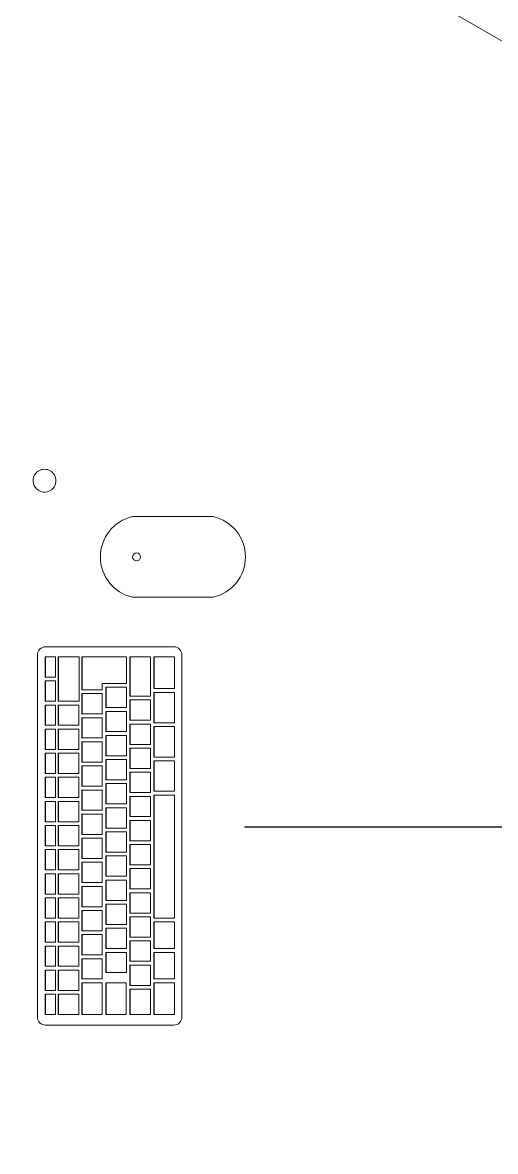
# Model space of a CAD drawing. Header units: millimetres. Extents: x 155920 to 295199, y -4084 to 97293.
# Drawn here: x 171809 to 172182, y 16881 to 17771 of the extents above; entities that cross this region are included whole.
import ezdxf

# ---------------------------------------------------------------- set-up
doc = ezdxf.new("R2010")
doc.units = ezdxf.units.MM
doc.header["$MEASUREMENT"] = 0
doc.layers.add('A-GENM', color=8, linetype='CONTINUOUS', lineweight=9)
doc.layers.add('I-FURN', color=8, linetype='CONTINUOUS', lineweight=9)
doc.layers.add('Social Distancing', color=7, linetype='CONTINUOUS')

msp = doc.modelspace()

# ---------------------------------------------------------------- linework, layer by layer
at = {"layer": 'A-GENM'}
for p, q in [((171959.09, 17381.49), (171895.59, 17381.49)), ((171895.59, 17317.99), (171959.09, 17317.99)), ((171928.15, 17278.86), (171826.98, 17278.86)), ((171820.63, 17272.51), (171820.63, 16986.98)), ((171826.62, 17254.98), (171826.62, 17270.98)), ((171826.62, 17270.98), (171826.9, 17270.98)), ((171834.88, 17270.98), (171826.9, 17270.98)), ((171826.9, 17270.98), (171826.9, 17254.98)), ((171834.88, 17254.98), (171834.88, 17270.98)), ((171836.86, 17235.98), (171836.86, 17270.98)), ((171836.86, 17270.98), (171837.14, 17270.98)), ((171853.38, 17270.98), (171837.14, 17270.98)), ((171837.14, 17270.98), (171837.14, 17235.98)), ((171853.38, 17235.98), (171853.38, 17270.98)), ((171855.51, 17244.98), (171855.51, 17270.98)), ((171855.51, 17270.98), (171855.79, 17270.98)), ((171890.68, 17270.98), (171855.79, 17270.98)), ((171855.79, 17270.98), (171855.79, 17244.98)), ((171890.68, 17249.98), (171890.68, 17270.98)), ((171893.37, 17239.98), (171893.37, 17270.98)), ((171893.37, 17270.98), (171893.64, 17270.98)), ((171909.6, 17270.98), (171893.64, 17270.98)), ((171893.64, 17270.98), (171893.64, 17239.98)), ((171909.6, 17239.98), (171909.6, 17270.98)), ((171912.29, 17245.98), (171912.29, 17270.98)), ((171912.29, 17270.98), (171912.57, 17270.98)), ((171928.51, 17270.98), (171912.57, 17270.98)), ((171912.57, 17270.98), (171912.57, 17245.98)), ((171928.51, 17245.98), (171928.51, 17270.98)), ((171934.5, 16986.98), (171934.5, 17272.51)), ((171826.62, 17254.98), (171826.9, 17254.98)), ((171826.62, 17235.98), (171826.62, 17251.98)), ((171826.62, 17251.98), (171826.9, 17251.98)), ((171826.9, 17254.98), (171834.88, 17254.98)), ((171834.88, 17251.98), (171826.9, 17251.98)), ((171826.9, 17251.98), (171826.9, 17235.98)), ((171834.88, 17235.98), (171834.88, 17251.98)), ((171871.75, 17244.98), (171871.75, 17249.98)), ((171871.75, 17249.98), (171890.68, 17249.98)), ((171855.51, 17244.98), (171855.79, 17244.98)), ((171855.51, 17225.98), (171855.51, 17241.98)), ((171855.51, 17241.98), (171855.79, 17241.98)), ((171855.79, 17244.98), (171871.75, 17244.98)), ((171871.75, 17241.98), (171855.79, 17241.98)), ((171855.79, 17241.98), (171855.79, 17225.98)), ((171871.75, 17225.98), (171871.75, 17241.98)), ((171874.44, 17230.98), (171874.44, 17246.98)), ((171874.44, 17246.98), (171874.72, 17246.98)), ((171890.68, 17246.98), (171874.72, 17246.98)), ((171874.72, 17246.98), (171874.72, 17230.98)), ((171890.68, 17230.98), (171890.68, 17246.98)), ((171893.37, 17239.98), (171893.64, 17239.98)), ((171893.64, 17239.98), (171909.6, 17239.98)), ((171912.29, 17245.98), (171912.57, 17245.98)), ((171912.29, 17218.98), (171912.29, 17242.98)), ((171912.29, 17242.98), (171912.57, 17242.98)), ((171912.57, 17245.98), (171928.51, 17245.98)), ((171928.51, 17242.98), (171912.57, 17242.98)), ((171912.57, 17242.98), (171912.57, 17218.98)), ((171928.51, 17218.98), (171928.51, 17242.98)), ((171826.62, 17235.98), (171826.9, 17235.98)), ((171826.62, 17216.98), (171826.62, 17232.98)), ((171826.62, 17232.98), (171826.9, 17232.98)), ((171826.9, 17235.98), (171834.88, 17235.98)), ((171834.88, 17232.98), (171826.9, 17232.98)), ((171826.9, 17232.98), (171826.9, 17216.98)), ((171834.88, 17216.98), (171834.88, 17232.98)), ((171836.86, 17235.98), (171837.14, 17235.98)), ((171836.86, 17216.98), (171836.86, 17232.98)), ((171836.86, 17232.98), (171837.14, 17232.98)), ((171837.14, 17235.98), (171853.38, 17235.98)), ((171853.1, 17232.98), (171837.14, 17232.98)), ((171837.14, 17232.98), (171837.14, 17216.98)), ((171853.1, 17216.98), (171853.1, 17232.98)), ((171874.44, 17230.98), (171874.72, 17230.98)), ((171874.72, 17230.98), (171890.68, 17230.98)), ((171893.37, 17220.98), (171893.37, 17236.98)), ((171893.37, 17236.98), (171893.64, 17236.98)), ((171909.6, 17236.98), (171893.64, 17236.98)), ((171893.64, 17236.98), (171893.64, 17220.98)), ((171909.6, 17220.98), (171909.6, 17236.98)), ((171855.51, 17225.98), (171855.79, 17225.98)), ((171855.51, 17206.98), (171855.51, 17222.98)), ((171855.51, 17222.98), (171855.79, 17222.98)), ((171855.79, 17225.98), (171871.75, 17225.98)), ((171871.75, 17222.98), (171855.79, 17222.98)), ((171855.79, 17222.98), (171855.79, 17206.98)), ((171871.75, 17206.98), (171871.75, 17222.98)), ((171874.44, 17211.98), (171874.44, 17227.98)), ((171874.44, 17227.98), (171874.72, 17227.98)), ((171890.68, 17227.98), (171874.72, 17227.98)), ((171874.72, 17227.98), (171874.72, 17211.98)), ((171890.68, 17211.98), (171890.68, 17227.98)), ((171826.62, 17216.98), (171826.9, 17216.98)), ((171826.62, 17197.98), (171826.62, 17213.98)), ((171826.62, 17213.98), (171826.9, 17213.98)), ((171826.9, 17216.98), (171834.88, 17216.98)), ((171834.88, 17213.98), (171826.9, 17213.98)), ((171826.9, 17213.98), (171826.9, 17197.98)), ((171834.88, 17197.98), (171834.88, 17213.98)), ((171836.86, 17216.98), (171837.14, 17216.98)), ((171836.86, 17197.98), (171836.86, 17213.98)), ((171836.86, 17213.98), (171837.14, 17213.98)), ((171837.14, 17216.98), (171853.1, 17216.98)), ((171853.1, 17213.98), (171837.14, 17213.98)), ((171837.14, 17213.98), (171837.14, 17197.98)), ((171853.1, 17197.98), (171853.1, 17213.98)), ((171893.37, 17220.98), (171893.64, 17220.98)), ((171893.37, 17201.98), (171893.37, 17217.98)), ((171893.37, 17217.98), (171893.64, 17217.98)), ((171893.64, 17220.98), (171909.6, 17220.98)), ((171909.6, 17217.98), (171893.64, 17217.98)), ((171893.64, 17217.98), (171893.64, 17201.98)), ((171909.6, 17201.98), (171909.6, 17217.98)), ((171912.29, 17218.98), (171912.57, 17218.98)), ((171912.29, 17191.98), (171912.29, 17215.98)), ((171912.29, 17215.98), (171912.57, 17215.98)), ((171912.57, 17218.98), (171928.51, 17218.98)), ((171928.51, 17215.98), (171912.57, 17215.98)), ((171912.57, 17215.98), (171912.57, 17191.98)), ((171928.51, 17191.98), (171928.51, 17215.98)), ((171855.51, 17206.98), (171855.79, 17206.98)), ((171855.51, 17187.98), (171855.51, 17203.98)), ((171855.51, 17203.98), (171855.79, 17203.98)), ((171855.79, 17206.98), (171871.75, 17206.98)), ((171871.75, 17203.98), (171855.79, 17203.98)), ((171855.79, 17203.98), (171855.79, 17187.98)), ((171871.75, 17187.98), (171871.75, 17203.98)), ((171874.44, 17211.98), (171874.72, 17211.98)), ((171874.44, 17192.98), (171874.44, 17208.98)), ((171874.44, 17208.98), (171874.72, 17208.98)), ((171874.72, 17211.98), (171890.68, 17211.98)), ((171890.68, 17208.98), (171874.72, 17208.98)), ((171874.72, 17208.98), (171874.72, 17192.98)), ((171890.68, 17192.98), (171890.68, 17208.98)), ((171826.62, 17197.98), (171826.9, 17197.98)), ((171826.62, 17178.98), (171826.62, 17194.98)), ((171826.62, 17194.98), (171826.9, 17194.98)), ((171826.9, 17197.98), (171834.88, 17197.98)), ((171834.88, 17194.98), (171826.9, 17194.98)), ((171826.9, 17194.98), (171826.9, 17178.98)), ((171834.88, 17178.98), (171834.88, 17194.98)), ((171836.86, 17197.98), (171837.14, 17197.98)), ((171836.86, 17178.98), (171836.86, 17194.98)), ((171836.86, 17194.98), (171837.14, 17194.98)), ((171837.14, 17197.98), (171853.1, 17197.98)), ((171853.1, 17194.98), (171837.14, 17194.98)), ((171837.14, 17194.98), (171837.14, 17178.98)), ((171853.1, 17178.98), (171853.1, 17194.98)), ((171893.37, 17201.98), (171893.64, 17201.98)), ((171893.37, 17182.98), (171893.37, 17198.98)), ((171893.37, 17198.98), (171893.64, 17198.98)), ((171893.64, 17201.98), (171909.6, 17201.98)), ((171909.6, 17198.98), (171893.64, 17198.98)), ((171893.64, 17198.98), (171893.64, 17182.98)), ((171909.6, 17182.98), (171909.6, 17198.98)), ((171855.51, 17187.98), (171855.79, 17187.98)), ((171855.79, 17187.98), (171871.75, 17187.98)), ((171874.44, 17192.98), (171874.72, 17192.98)), ((171874.44, 17173.98), (171874.44, 17189.98)), ((171874.44, 17189.98), (171874.72, 17189.98)), ((171874.72, 17192.98), (171890.68, 17192.98)), ((171890.68, 17189.98), (171874.72, 17189.98)), ((171874.72, 17189.98), (171874.72, 17173.98)), ((171890.68, 17173.98), (171890.68, 17189.98)), ((171912.29, 17191.98), (171912.57, 17191.98)), ((171912.29, 17164.98), (171912.29, 17188.98)), ((171912.29, 17188.98), (171912.57, 17188.98)), ((171912.57, 17191.98), (171928.51, 17191.98)), ((171928.51, 17188.98), (171912.57, 17188.98)), ((171912.57, 17188.98), (171912.57, 17164.98)), ((171928.51, 17164.98), (171928.51, 17188.98)), ((171826.62, 17178.98), (171826.9, 17178.98)), ((171826.9, 17178.98), (171834.88, 17178.98)), ((171836.86, 17178.98), (171837.14, 17178.98)), ((171837.14, 17178.98), (171853.1, 17178.98)), ((171855.51, 17168.98), (171855.51, 17184.98)), ((171855.51, 17184.98), (171855.79, 17184.98)), ((171871.75, 17184.98), (171855.79, 17184.98)), ((171855.79, 17184.98), (171855.79, 17168.98)), ((171871.75, 17168.98), (171871.75, 17184.98)), ((171893.37, 17182.98), (171893.64, 17182.98)), ((171893.37, 17163.98), (171893.37, 17179.98)), ((171893.37, 17179.98), (171893.64, 17179.98)), ((171893.64, 17182.98), (171909.6, 17182.98)), ((171909.6, 17179.98), (171893.64, 17179.98)), ((171893.64, 17179.98), (171893.64, 17163.98)), ((171909.6, 17163.98), (171909.6, 17179.98)), ((171826.62, 17159.98), (171826.62, 17175.98)), ((171826.62, 17175.98), (171826.9, 17175.98)), ((171834.88, 17175.98), (171826.9, 17175.98)), ((171826.9, 17175.98), (171826.9, 17159.98)), ((171834.88, 17159.98), (171834.88, 17175.98)), ((171836.86, 17159.98), (171836.86, 17175.98)), ((171836.86, 17175.98), (171837.14, 17175.98)), ((171853.1, 17175.98), (171837.14, 17175.98)), ((171837.14, 17175.98), (171837.14, 17159.98)), ((171853.1, 17159.98), (171853.1, 17175.98)), ((171855.51, 17168.98), (171855.79, 17168.98)), ((171855.79, 17168.98), (171871.75, 17168.98)), ((171874.44, 17173.98), (171874.72, 17173.98)), ((171874.44, 17154.98), (171874.44, 17170.98)), ((171874.44, 17170.98), (171874.72, 17170.98)), ((171874.72, 17173.98), (171890.68, 17173.98)), ((171890.68, 17170.98), (171874.72, 17170.98)), ((171874.72, 17170.98), (171874.72, 17154.98)), ((171890.68, 17154.98), (171890.68, 17170.98)), ((171826.62, 17159.98), (171826.9, 17159.98)), ((171826.9, 17159.98), (171834.88, 17159.98)), ((171836.86, 17159.98), (171837.14, 17159.98)), ((171837.14, 17159.98), (171853.1, 17159.98)), ((171855.51, 17149.98), (171855.51, 17165.98)), ((171855.51, 17165.98), (171855.79, 17165.98)), ((171871.75, 17165.98), (171855.79, 17165.98)), ((171855.79, 17165.98), (171855.79, 17149.98)), ((171871.75, 17149.98), (171871.75, 17165.98)), ((171893.37, 17163.98), (171893.64, 17163.98)), ((171893.37, 17144.98), (171893.37, 17160.98)), ((171893.37, 17160.98), (171893.64, 17160.98)), ((171893.64, 17163.98), (171909.6, 17163.98)), ((171909.6, 17160.98), (171893.64, 17160.98)), ((171893.64, 17160.98), (171893.64, 17144.98)), ((171909.6, 17144.98), (171909.6, 17160.98)), ((171912.29, 17164.98), (171912.57, 17164.98)), ((171912.29, 17064.98), (171912.29, 17161.98)), ((171912.29, 17161.98), (171912.57, 17161.98)), ((171912.57, 17164.98), (171928.51, 17164.98)), ((171928.51, 17161.98), (171912.57, 17161.98)), ((171912.57, 17161.98), (171912.57, 17064.98)), ((171928.51, 17064.98), (171928.51, 17161.98)), ((171826.62, 17140.98), (171826.62, 17156.98)), ((171826.62, 17156.98), (171826.9, 17156.98)), ((171834.88, 17156.98), (171826.9, 17156.98)), ((171826.9, 17156.98), (171826.9, 17140.98)), ((171834.88, 17140.98), (171834.88, 17156.98)), ((171836.86, 17140.98), (171836.86, 17156.98)), ((171836.86, 17156.98), (171837.14, 17156.98)), ((171853.1, 17156.98), (171837.14, 17156.98)), ((171837.14, 17156.98), (171837.14, 17140.98)), ((171853.1, 17140.98), (171853.1, 17156.98)), ((171874.44, 17154.98), (171874.72, 17154.98)), ((171874.44, 17135.98), (171874.44, 17151.98)), ((171874.44, 17151.98), (171874.72, 17151.98)), ((171874.72, 17154.98), (171890.68, 17154.98)), ((171890.68, 17151.98), (171874.72, 17151.98)), ((171874.72, 17151.98), (171874.72, 17135.98)), ((171890.68, 17135.98), (171890.68, 17151.98)), ((171855.51, 17149.98), (171855.79, 17149.98)), ((171855.51, 17130.98), (171855.51, 17146.98)), ((171855.51, 17146.98), (171855.79, 17146.98)), ((171855.79, 17149.98), (171871.75, 17149.98)), ((171871.75, 17146.98), (171855.79, 17146.98)), ((171855.79, 17146.98), (171855.79, 17130.98)), ((171871.75, 17130.98), (171871.75, 17146.98)), ((171893.37, 17144.98), (171893.64, 17144.98)), ((171893.37, 17125.98), (171893.37, 17141.98)), ((171893.37, 17141.98), (171893.64, 17141.98)), ((171893.64, 17144.98), (171909.6, 17144.98)), ((171909.6, 17141.98), (171893.64, 17141.98)), ((171893.64, 17141.98), (171893.64, 17125.98)), ((171909.6, 17125.98), (171909.6, 17141.98)), ((171826.62, 17140.98), (171826.9, 17140.98)), ((171826.62, 17121.98), (171826.62, 17137.98)), ((171826.62, 17137.98), (171826.9, 17137.98)), ((171826.9, 17140.98), (171834.88, 17140.98)), ((171834.88, 17137.98), (171826.9, 17137.98)), ((171826.9, 17137.98), (171826.9, 17121.98)), ((171834.88, 17121.98), (171834.88, 17137.98)), ((171836.86, 17140.98), (171837.14, 17140.98)), ((171836.86, 17121.98), (171836.86, 17137.98)), ((171836.86, 17137.98), (171837.14, 17137.98)), ((171837.14, 17140.98), (171853.1, 17140.98)), ((171853.1, 17137.98), (171837.14, 17137.98)), ((171837.14, 17137.98), (171837.14, 17121.98)), ((171853.1, 17121.98), (171853.1, 17137.98)), ((171874.44, 17135.98), (171874.72, 17135.98)), ((171874.44, 17116.98), (171874.44, 17132.98)), ((171874.44, 17132.98), (171874.72, 17132.98)), ((171874.72, 17135.98), (171890.68, 17135.98)), ((171890.68, 17132.98), (171874.72, 17132.98)), ((171874.72, 17132.98), (171874.72, 17116.98)), ((171890.68, 17116.98), (171890.68, 17132.98)), ((171855.51, 17130.98), (171855.79, 17130.98)), ((171855.51, 17111.98), (171855.51, 17127.98)), ((171855.51, 17127.98), (171855.79, 17127.98)), ((171855.79, 17130.98), (171871.75, 17130.98)), ((171871.75, 17127.98), (171855.79, 17127.98)), ((171855.79, 17127.98), (171855.79, 17111.98)), ((171871.75, 17111.98), (171871.75, 17127.98)), ((171893.37, 17125.98), (171893.64, 17125.98)), ((171893.64, 17125.98), (171909.6, 17125.98)), ((171826.62, 17121.98), (171826.9, 17121.98)), ((171826.62, 17102.98), (171826.62, 17118.98)), ((171826.62, 17118.98), (171826.9, 17118.98)), ((171826.9, 17121.98), (171834.88, 17121.98)), ((171834.88, 17118.98), (171826.9, 17118.98)), ((171826.9, 17118.98), (171826.9, 17102.98)), ((171834.88, 17102.98), (171834.88, 17118.98)), ((171836.86, 17121.98), (171837.14, 17121.98)), ((171836.86, 17102.98), (171836.86, 17118.98)), ((171836.86, 17118.98), (171837.14, 17118.98)), ((171837.14, 17121.98), (171853.1, 17121.98)), ((171853.1, 17118.98), (171837.14, 17118.98)), ((171837.14, 17118.98), (171837.14, 17102.98)), ((171853.1, 17102.98), (171853.1, 17118.98)), ((171874.44, 17116.98), (171874.72, 17116.98)), ((171874.72, 17116.98), (171890.68, 17116.98)), ((171893.37, 17106.98), (171893.37, 17122.98)), ((171893.37, 17122.98), (171893.64, 17122.98)), ((171909.6, 17122.98), (171893.64, 17122.98)), ((171893.64, 17122.98), (171893.64, 17106.98)), ((171909.6, 17106.98), (171909.6, 17122.98)), ((171855.51, 17111.98), (171855.79, 17111.98)), ((171855.51, 17092.98), (171855.51, 17108.98)), ((171855.51, 17108.98), (171855.79, 17108.98)), ((171855.79, 17111.98), (171871.75, 17111.98)), ((171871.75, 17108.98), (171855.79, 17108.98)), ((171855.79, 17108.98), (171855.79, 17092.98)), ((171871.75, 17092.98), (171871.75, 17108.98)), ((171874.44, 17097.98), (171874.44, 17113.98)), ((171874.44, 17113.98), (171874.72, 17113.98)), ((171890.68, 17113.98), (171874.72, 17113.98)), ((171874.72, 17113.98), (171874.72, 17097.98)), ((171890.68, 17097.98), (171890.68, 17113.98)), ((171893.37, 17106.98), (171893.64, 17106.98)), ((171893.64, 17106.98), (171909.6, 17106.98)), ((171826.62, 17102.98), (171826.9, 17102.98)), ((171826.62, 17083.98), (171826.62, 17099.98)), ((171826.62, 17099.98), (171826.9, 17099.98)), ((171826.9, 17102.98), (171834.88, 17102.98)), ((171834.88, 17099.98), (171826.9, 17099.98)), ((171826.9, 17099.98), (171826.9, 17083.98)), ((171834.88, 17083.98), (171834.88, 17099.98)), ((171836.86, 17102.98), (171837.14, 17102.98)), ((171836.86, 17083.98), (171836.86, 17099.98)), ((171836.86, 17099.98), (171837.14, 17099.98)), ((171837.14, 17102.98), (171853.1, 17102.98)), ((171853.1, 17099.98), (171837.14, 17099.98)), ((171837.14, 17099.98), (171837.14, 17083.98)), ((171853.1, 17083.98), (171853.1, 17099.98)), ((171874.44, 17097.98), (171874.72, 17097.98)), ((171874.72, 17097.98), (171890.68, 17097.98)), ((171893.37, 17087.98), (171893.37, 17103.98)), ((171893.37, 17103.98), (171893.64, 17103.98)), ((171909.6, 17103.98), (171893.64, 17103.98)), ((171893.64, 17103.98), (171893.64, 17087.98)), ((171909.6, 17087.98), (171909.6, 17103.98)), ((171855.51, 17092.98), (171855.79, 17092.98)), ((171855.51, 17073.98), (171855.51, 17089.98)), ((171855.51, 17089.98), (171855.79, 17089.98)), ((171855.79, 17092.98), (171871.75, 17092.98)), ((171871.75, 17089.98), (171855.79, 17089.98)), ((171855.79, 17089.98), (171855.79, 17073.98)), ((171871.75, 17073.98), (171871.75, 17089.98)), ((171874.44, 17078.98), (171874.44, 17094.98)), ((171874.44, 17094.98), (171874.72, 17094.98)), ((171890.68, 17094.98), (171874.72, 17094.98)), ((171874.72, 17094.98), (171874.72, 17078.98)), ((171890.68, 17078.98), (171890.68, 17094.98)), ((171893.37, 17087.98), (171893.64, 17087.98)), ((171893.64, 17087.98), (171909.6, 17087.98)), ((171826.62, 17083.98), (171826.9, 17083.98)), ((171826.62, 17064.98), (171826.62, 17080.98)), ((171826.62, 17080.98), (171826.9, 17080.98)), ((171826.9, 17083.98), (171834.88, 17083.98)), ((171834.88, 17080.98), (171826.9, 17080.98)), ((171826.9, 17080.98), (171826.9, 17064.98)), ((171834.88, 17064.98), (171834.88, 17080.98)), ((171836.86, 17083.98), (171837.14, 17083.98)), ((171836.86, 17064.98), (171836.86, 17080.98)), ((171836.86, 17080.98), (171837.14, 17080.98)), ((171837.14, 17083.98), (171853.1, 17083.98)), ((171853.1, 17080.98), (171837.14, 17080.98)), ((171837.14, 17080.98), (171837.14, 17064.98)), ((171853.1, 17064.98), (171853.1, 17080.98)), ((171874.44, 17078.98), (171874.72, 17078.98)), ((171874.72, 17078.98), (171890.68, 17078.98)), ((171893.37, 17068.98), (171893.37, 17084.98)), ((171893.37, 17084.98), (171893.64, 17084.98)), ((171909.6, 17084.98), (171893.64, 17084.98)), ((171893.64, 17084.98), (171893.64, 17068.98)), ((171909.6, 17068.98), (171909.6, 17084.98)), ((171855.51, 17073.98), (171855.79, 17073.98)), ((171855.51, 17054.98), (171855.51, 17070.98)), ((171855.51, 17070.98), (171855.79, 17070.98)), ((171855.79, 17073.98), (171871.75, 17073.98)), ((171871.75, 17070.98), (171855.79, 17070.98)), ((171855.79, 17070.98), (171855.79, 17054.98)), ((171871.75, 17054.98), (171871.75, 17070.98)), ((171874.44, 17059.98), (171874.44, 17075.98)), ((171874.44, 17075.98), (171874.72, 17075.98)), ((171890.68, 17075.98), (171874.72, 17075.98)), ((171874.72, 17075.98), (171874.72, 17059.98)), ((171890.68, 17059.98), (171890.68, 17075.98)), ((171826.62, 17064.98), (171826.9, 17064.98)), ((171826.62, 17045.98), (171826.62, 17061.98)), ((171826.62, 17061.98), (171826.9, 17061.98)), ((171826.9, 17064.98), (171834.88, 17064.98)), ((171834.88, 17061.98), (171826.9, 17061.98)), ((171826.9, 17061.98), (171826.9, 17045.98)), ((171834.88, 17045.98), (171834.88, 17061.98)), ((171836.86, 17064.98), (171837.14, 17064.98)), ((171836.86, 17045.98), (171836.86, 17061.98)), ((171836.86, 17061.98), (171837.14, 17061.98)), ((171837.14, 17064.98), (171853.1, 17064.98)), ((171853.1, 17061.98), (171837.14, 17061.98)), ((171837.14, 17061.98), (171837.14, 17045.98)), ((171853.1, 17045.98), (171853.1, 17061.98)), ((171893.37, 17068.98), (171893.64, 17068.98)), ((171893.37, 17049.98), (171893.37, 17065.98)), ((171893.37, 17065.98), (171893.64, 17065.98)), ((171893.64, 17068.98), (171909.6, 17068.98)), ((171909.6, 17065.98), (171893.64, 17065.98)), ((171893.64, 17065.98), (171893.64, 17049.98)), ((171909.6, 17049.98), (171909.6, 17065.98)), ((171912.29, 17064.98), (171912.57, 17064.98)), ((171912.29, 17040.98), (171912.29, 17061.98)), ((171912.29, 17061.98), (171912.57, 17061.98)), ((171912.57, 17064.98), (171928.51, 17064.98)), ((171928.51, 17061.98), (171912.57, 17061.98)), ((171912.57, 17061.98), (171912.57, 17040.98)), ((171928.51, 17040.98), (171928.51, 17061.98)), ((171855.51, 17054.98), (171855.79, 17054.98)), ((171855.79, 17054.98), (171871.75, 17054.98)), ((171874.44, 17059.98), (171874.72, 17059.98)), ((171874.44, 17040.98), (171874.44, 17056.98)), ((171874.44, 17056.98), (171874.72, 17056.98)), ((171874.72, 17059.98), (171890.68, 17059.98)), ((171890.68, 17056.98), (171874.72, 17056.98)), ((171874.72, 17056.98), (171874.72, 17040.98)), ((171890.68, 17040.98), (171890.68, 17056.98)), ((171826.62, 17045.98), (171826.9, 17045.98)), ((171826.9, 17045.98), (171834.88, 17045.98)), ((171836.86, 17045.98), (171837.14, 17045.98)), ((171837.14, 17045.98), (171853.1, 17045.98)), ((171855.51, 17035.98), (171855.51, 17051.98)), ((171855.51, 17051.98), (171855.79, 17051.98)), ((171871.75, 17051.98), (171855.79, 17051.98)), ((171855.79, 17051.98), (171855.79, 17035.98)), ((171871.75, 17035.98), (171871.75, 17051.98)), ((171893.37, 17049.98), (171893.64, 17049.98)), ((171893.37, 17030.98), (171893.37, 17046.98)), ((171893.37, 17046.98), (171893.64, 17046.98)), ((171893.64, 17049.98), (171909.6, 17049.98)), ((171909.6, 17046.98), (171893.64, 17046.98)), ((171893.64, 17046.98), (171893.64, 17030.98)), ((171909.6, 17030.98), (171909.6, 17046.98)), ((171826.62, 17026.98), (171826.62, 17042.98)), ((171826.62, 17042.98), (171826.9, 17042.98)), ((171834.88, 17042.98), (171826.9, 17042.98)), ((171826.9, 17042.98), (171826.9, 17026.98)), ((171834.88, 17026.98), (171834.88, 17042.98)), ((171836.86, 17026.98), (171836.86, 17042.98)), ((171836.86, 17042.98), (171837.14, 17042.98)), ((171853.1, 17042.98), (171837.14, 17042.98)), ((171837.14, 17042.98), (171837.14, 17026.98)), ((171853.1, 17026.98), (171853.1, 17042.98)), ((171855.51, 17035.98), (171855.79, 17035.98)), ((171855.79, 17035.98), (171871.75, 17035.98)), ((171874.44, 17040.98), (171874.72, 17040.98)), ((171874.44, 17021.98), (171874.44, 17037.98)), ((171874.44, 17037.98), (171874.72, 17037.98)), ((171874.72, 17040.98), (171890.68, 17040.98)), ((171890.68, 17037.98), (171874.72, 17037.98)), ((171874.72, 17037.98), (171874.72, 17021.98)), ((171890.68, 17021.98), (171890.68, 17037.98)), ((171912.29, 17040.98), (171912.57, 17040.98)), ((171912.29, 17016.98), (171912.29, 17037.98)), ((171912.29, 17037.98), (171912.57, 17037.98)), ((171912.57, 17040.98), (171928.51, 17040.98)), ((171928.51, 17037.98), (171912.57, 17037.98)), ((171912.57, 17037.98), (171912.57, 17016.98)), ((171928.51, 17016.98), (171928.51, 17037.98)), ((171826.62, 17026.98), (171826.9, 17026.98)), ((171826.9, 17026.98), (171834.88, 17026.98)), ((171836.86, 17026.98), (171837.14, 17026.98)), ((171837.14, 17026.98), (171853.1, 17026.98)), ((171855.51, 17016.98), (171855.51, 17032.98)), ((171855.51, 17032.98), (171855.79, 17032.98)), ((171871.75, 17032.98), (171855.79, 17032.98)), ((171855.79, 17032.98), (171855.79, 17016.98)), ((171871.75, 17016.98), (171871.75, 17032.98)), ((171893.37, 17030.98), (171893.64, 17030.98)), ((171893.37, 17011.98), (171893.37, 17027.98)), ((171893.37, 17027.98), (171893.64, 17027.98)), ((171893.64, 17030.98), (171909.6, 17030.98)), ((171909.6, 17027.98), (171893.64, 17027.98)), ((171893.64, 17027.98), (171893.64, 17011.98)), ((171909.6, 17011.98), (171909.6, 17027.98)), ((171826.62, 17007.98), (171826.62, 17023.98)), ((171826.62, 17023.98), (171826.9, 17023.98)), ((171834.88, 17023.98), (171826.9, 17023.98)), ((171826.9, 17023.98), (171826.9, 17007.98)), ((171834.88, 17007.98), (171834.88, 17023.98)), ((171836.86, 17007.98), (171836.86, 17023.98)), ((171836.86, 17023.98), (171837.14, 17023.98)), ((171853.1, 17023.98), (171837.14, 17023.98)), ((171837.14, 17023.98), (171837.14, 17007.98)), ((171853.1, 17007.98), (171853.1, 17023.98)), ((171855.51, 17016.98), (171855.79, 17016.98)), ((171855.79, 17016.98), (171871.75, 17016.98)), ((171874.44, 17021.98), (171874.72, 17021.98)), ((171874.72, 17021.98), (171890.68, 17021.98)), ((171912.29, 17016.98), (171912.57, 17016.98)), ((171912.57, 17016.98), (171928.51, 17016.98)), ((171826.62, 17007.98), (171826.9, 17007.98)), ((171826.9, 17007.98), (171834.88, 17007.98)), ((171836.86, 17007.98), (171837.14, 17007.98)), ((171837.14, 17007.98), (171853.1, 17007.98)), ((171855.51, 16988.98), (171855.51, 17013.98)), ((171855.51, 17013.98), (171855.79, 17013.98)), ((171871.73, 17013.98), (171855.79, 17013.98)), ((171855.79, 17013.98), (171855.79, 16988.98)), ((171871.73, 16988.98), (171871.73, 17013.98)), ((171874.44, 16988.98), (171874.44, 17013.98)), ((171874.44, 17013.98), (171874.72, 17013.98)), ((171890.65, 17013.98), (171874.72, 17013.98)), ((171874.72, 17013.98), (171874.72, 16988.98)), ((171890.65, 16988.98), (171890.65, 17013.98)), ((171893.37, 17011.98), (171893.64, 17011.98)), ((171893.37, 16988.98), (171893.37, 17008.98)), ((171893.37, 17008.98), (171893.64, 17008.98)), ((171893.64, 17011.98), (171909.6, 17011.98)), ((171909.58, 17008.98), (171893.64, 17008.98)), ((171893.64, 17008.98), (171893.64, 16988.98)), ((171909.58, 16988.98), (171909.58, 17008.98)), ((171912.29, 16988.98), (171912.29, 17013.98)), ((171912.29, 17013.98), (171912.57, 17013.98)), ((171928.51, 17013.98), (171912.57, 17013.98)), ((171912.57, 17013.98), (171912.57, 16988.98)), ((171928.51, 16988.98), (171928.51, 17013.98)), ((171826.62, 16988.98), (171826.62, 17004.98)), ((171826.62, 17004.98), (171826.9, 17004.98)), ((171834.88, 17004.98), (171826.9, 17004.98)), ((171826.9, 17004.98), (171826.9, 16988.98)), ((171834.88, 16988.98), (171834.88, 17004.98)), ((171836.86, 16988.98), (171836.86, 17004.98)), ((171836.86, 17004.98), (171837.14, 17004.98)), ((171853.1, 17004.98), (171837.14, 17004.98)), ((171837.14, 17004.98), (171837.14, 16988.98)), ((171853.1, 16988.98), (171853.1, 17004.98)), ((171826.62, 16988.98), (171826.9, 16988.98)), ((171826.9, 16988.98), (171834.88, 16988.98)), ((171836.86, 16988.98), (171837.14, 16988.98)), ((171837.14, 16988.98), (171853.1, 16988.98)), ((171855.51, 16988.98), (171855.79, 16988.98)), ((171855.79, 16988.98), (171871.73, 16988.98)), ((171874.44, 16988.98), (171874.72, 16988.98)), ((171874.72, 16988.98), (171890.65, 16988.98)), ((171893.37, 16988.98), (171893.64, 16988.98)), ((171893.64, 16988.98), (171909.58, 16988.98)), ((171912.29, 16988.98), (171912.57, 16988.98)), ((171912.57, 16988.98), (171928.51, 16988.98)), ((171826.98, 16980.63), (171928.15, 16980.63))]:
    msp.add_line(p, q, dxfattribs=at)
for centre, radius, start, end in [((171902.74, 17349.74), 32.54, 102.68038, 257.31962), ((171951.95, 17349.74), 32.54, 282.68038, 77.31962), ((171898.75, 17349.74), 3.16, 90, 270), ((171898.75, 17349.74), 3.16, 270, 90), ((171826.98, 17272.51), 6.35, 90, 180), ((171928.15, 17272.51), 6.35, 0, 90), ((171826.98, 16986.98), 6.35, 180, 270), ((171928.15, 16986.98), 6.35, 270, 0)]:
    msp.add_arc(centre, radius, start, end, dxfattribs=at)
at = {"layer": 'I-FURN'}
msp.add_line((172276.14, 17704.87), (171280.22, 18279.84), dxfattribs=at)
for start, end in [(330, 150), (150, 330)]:
    msp.add_arc((171826.17, 17409.85), 9, start, end, dxfattribs=at)
at = {"layer": 'Social Distancing'}
msp.add_line((171983.89, 17136.91), (172783.89, 17136.91), dxfattribs=at)
msp.add_line((171983.89, 17136.91), (172783.89, 17136.91), dxfattribs=at)
msp.add_circle((172383.89, 17136.91), 1000, dxfattribs=at)
msp.add_circle((172383.89, 17136.91), 1000, dxfattribs=at)

doc.saveas('drawing.dxf')
